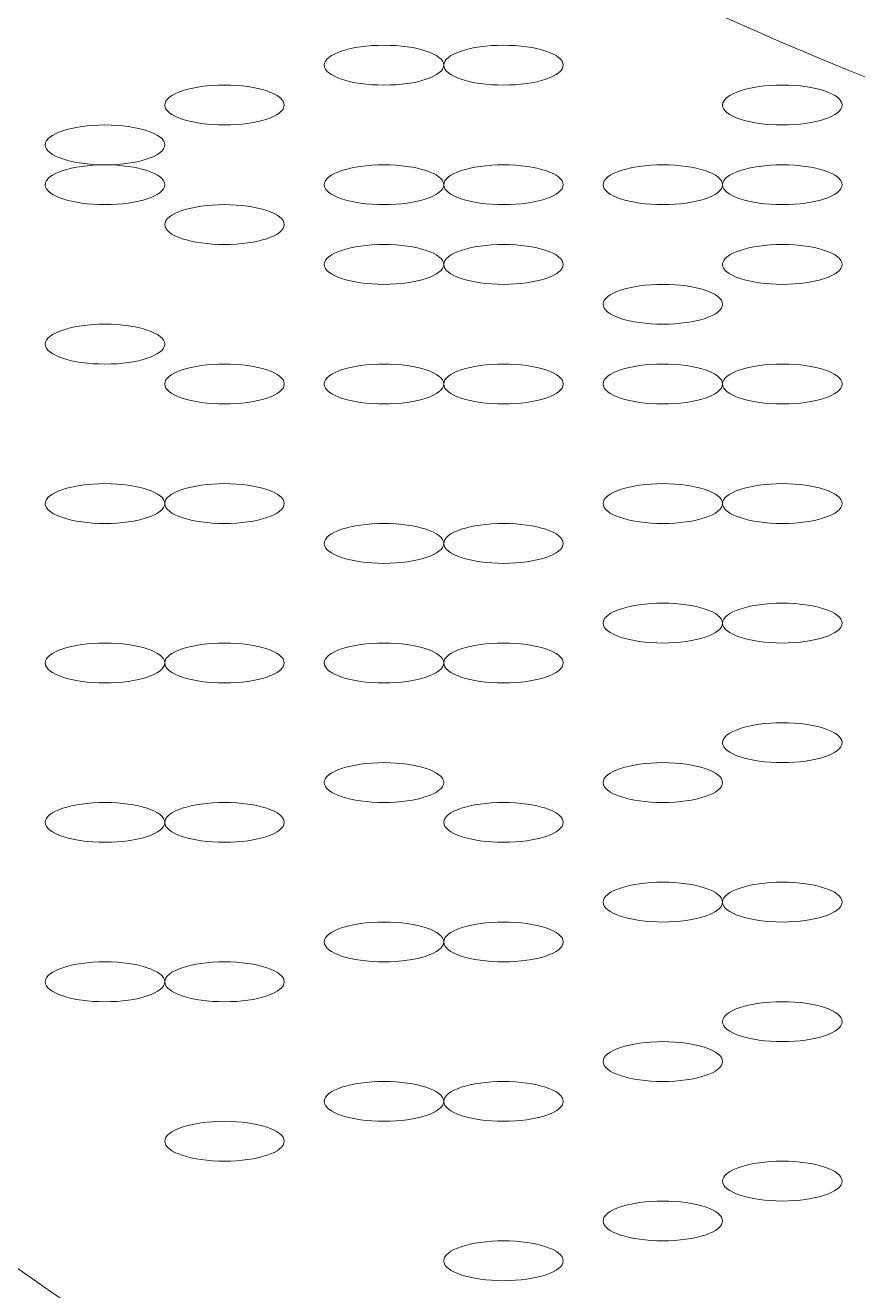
# Model space of a CAD drawing. Header units: metres. Extents: x 29 to 86.9, y -23.2 to 39.7.
# Drawn here: x 74.9419 to 74.993, y -15.9553 to -15.8776 of the extents above; entities that cross this region are included whole.
import ezdxf

# ---------------------------------------------------------------- set-up
doc = ezdxf.new("R2010")
doc.units = ezdxf.units.M
doc.header["$LTSCALE"] = 100
doc.layers.get('0').update_dxf_attribs({"color": 254})
doc.layers.add('Arqui', color=8, linetype='Continuous', lineweight=0)

# ---------------------------------------------------------------- blocks, each defined once
blk = doc.blocks.new('A$C9582355f')
at = {"layer": 'Arqui'}
for points in [[(45.97555103196561, 7.301669290754035, 0.1333274390361491), (46.06803873276561, 7.270437511393993), (46.10472273276554, 7.267991911393892), (46.14140673276557, 7.270437511393993)], [(45.9108077827496, 7.250555223602078, 0.2278580694966434), (46.10374057980556, 7.16040018499416, 0.2278580694966647), (46.2961920827816, 7.250555223602078)]]:
    blk.add_lwpolyline(points, format="xyb", dxfattribs=at)
blk.add_arc((46.08393511219259, 7.386603461694449), 0.2164355538804739, 217.8149357136049, 274.7790614121119, dxfattribs=at)
for points in [[(45.98121993276555, 7.285111111394144), (45.97919392435762, 7.285111111394144), (45.97755153276552, 7.284563639378121), (45.97755153276552, 7.283888311394094)], [(45.98488833276559, 7.283888311394094), (45.98488833276559, 7.284563639378121), (45.98324594117361, 7.285111111394144), (45.98121993276555, 7.285111111394144)], [(45.98855673276552, 7.285111111394144), (45.98653072435758, 7.285111111394144), (45.98488833276559, 7.284563639378121), (45.98488833276559, 7.283888311394094)], [(45.99222513276555, 7.283888311394094), (45.99222513276555, 7.284563639378121), (45.99058274117357, 7.285111111394144), (45.98855673276552, 7.285111111394144)], [(45.97755153276552, 7.283888311394094), (45.97755153276552, 7.283212983410067), (45.97919392435762, 7.282665511394043), (45.98121993276555, 7.282665511394043)], [(45.98121993276555, 7.282665511394043), (45.98324594117361, 7.282665511394043), (45.98488833276559, 7.283212983410067), (45.98488833276559, 7.283888311394094)], [(45.98488833276559, 7.283888311394094), (45.98488833276559, 7.283212983410067), (45.98653072435758, 7.282665511394043), (45.98855673276552, 7.282665511394043)], [(45.98855673276552, 7.282665511394043), (45.99058274117357, 7.282665511394043), (45.99222513276555, 7.283212983410067), (45.99222513276555, 7.283888311394094)], [(45.97143753276561, 7.282665511394043), (45.96941152435755, 7.282665511394043), (45.96776913276557, 7.28211803937802), (45.96776913276557, 7.281442711393993)], [(45.97510593276553, 7.281442711393993), (45.97510593276553, 7.28211803937802), (45.97346354117354, 7.282665511394043), (45.97143753276561, 7.282665511394043)], [(46.00567593276554, 7.282665511394043), (46.0036499243576, 7.282665511394043), (46.00200753276562, 7.28211803937802), (46.00200753276562, 7.281442711393993)], [(46.00934433276558, 7.281442711393993), (46.00934433276558, 7.28211803937802), (46.00770194117359, 7.282665511394043), (46.00567593276554, 7.282665511394043)], [(45.96776913276557, 7.281442711393993), (45.96776913276557, 7.280767383409966), (45.96941152435755, 7.280219911393942), (45.97143753276561, 7.280219911393942)], [(45.97143753276561, 7.280219911393942), (45.97346354117354, 7.280219911393942), (45.97510593276553, 7.280767383409966), (45.97510593276553, 7.281442711393993)], [(46.00200753276562, 7.281442711393993), (46.00200753276562, 7.280767383409966), (46.0036499243576, 7.280219911393942), (46.00567593276554, 7.280219911393942)], [(46.00567593276554, 7.280219911393942), (46.00770194117359, 7.280219911393942), (46.00934433276558, 7.280767383409966), (46.00934433276558, 7.281442711393993)], [(45.96410073276553, 7.280219911393942), (45.96207472435759, 7.280219911393942), (45.96043233276561, 7.279672439377919), (45.96043233276561, 7.278997111393892)], [(45.96776913276557, 7.278997111393892), (45.96776913276557, 7.279672439377919), (45.96612674117358, 7.280219911393942), (45.96410073276553, 7.280219911393942)], [(45.96043233276561, 7.278997111393892), (45.96043233276561, 7.278321783409865), (45.96207472435759, 7.277774311393841), (45.96410073276553, 7.277774311393841)], [(45.96410073276553, 7.277774311393841), (45.96612674117358, 7.277774311393841), (45.96776913276557, 7.278321783409865), (45.96776913276557, 7.278997111393892)], [(45.96410073276553, 7.277774311393841), (45.96207472435759, 7.277774311393841), (45.96043233276561, 7.277226839377818), (45.96043233276561, 7.276551511394246)], [(45.96776913276557, 7.276551511394246), (45.96776913276557, 7.277226839377818), (45.96612674117358, 7.277774311393841), (45.96410073276553, 7.277774311393841)], [(45.98121993276555, 7.277774311393841), (45.97919392435762, 7.277774311393841), (45.97755153276552, 7.277226839377818), (45.97755153276552, 7.276551511394246)], [(45.98488833276559, 7.276551511394246), (45.98488833276559, 7.277226839377818), (45.98324594117361, 7.277774311393841), (45.98121993276555, 7.277774311393841)], [(45.98855673276552, 7.277774311393841), (45.98653072435758, 7.277774311393841), (45.98488833276559, 7.277226839377818), (45.98488833276559, 7.276551511394246)], [(45.99222513276555, 7.276551511394246), (45.99222513276555, 7.277226839377818), (45.99058274117357, 7.277774311393841), (45.98855673276552, 7.277774311393841)], [(45.99833913276558, 7.277774311393841), (45.99631312435753, 7.277774311393841), (45.99467073276554, 7.277226839377818), (45.99467073276554, 7.276551511394246)], [(46.00200753276562, 7.276551511394246), (46.00200753276562, 7.277226839377818), (46.00036514117352, 7.277774311393841), (45.99833913276558, 7.277774311393841)], [(46.00567593276554, 7.277774311393841), (46.0036499243576, 7.277774311393841), (46.00200753276562, 7.277226839377818), (46.00200753276562, 7.276551511394246)], [(46.00934433276558, 7.276551511394246), (46.00934433276558, 7.277226839377818), (46.00770194117359, 7.277774311393841), (46.00567593276554, 7.277774311393841)], [(45.96043233276561, 7.276551511394246), (45.96043233276561, 7.275876183410219), (45.96207472435759, 7.275328711394195), (45.96410073276553, 7.275328711394195)], [(45.96410073276553, 7.275328711394195), (45.96612674117358, 7.275328711394195), (45.96776913276557, 7.275876183410219), (45.96776913276557, 7.276551511394246)], [(45.97755153276552, 7.276551511394246), (45.97755153276552, 7.275876183410219), (45.97919392435762, 7.275328711394195), (45.98121993276555, 7.275328711394195)], [(45.98121993276555, 7.275328711394195), (45.98324594117361, 7.275328711394195), (45.98488833276559, 7.275876183410219), (45.98488833276559, 7.276551511394246)], [(45.98488833276559, 7.276551511394246), (45.98488833276559, 7.275876183410219), (45.98653072435758, 7.275328711394195), (45.98855673276552, 7.275328711394195)], [(45.98855673276552, 7.275328711394195), (45.99058274117357, 7.275328711394195), (45.99222513276555, 7.275876183410219), (45.99222513276555, 7.276551511394246)], [(45.99467073276554, 7.276551511394246), (45.99467073276554, 7.275876183410219), (45.99631312435753, 7.275328711394195), (45.99833913276558, 7.275328711394195)], [(45.99833913276558, 7.275328711394195), (46.00036514117352, 7.275328711394195), (46.00200753276562, 7.275876183410219), (46.00200753276562, 7.276551511394246)], [(46.00200753276562, 7.276551511394246), (46.00200753276562, 7.275876183410219), (46.0036499243576, 7.275328711394195), (46.00567593276554, 7.275328711394195)], [(46.00567593276554, 7.275328711394195), (46.00770194117359, 7.275328711394195), (46.00934433276558, 7.275876183410219), (46.00934433276558, 7.276551511394246)], [(45.97143753276561, 7.275328711394195), (45.96941152435755, 7.275328711394195), (45.96776913276557, 7.274781239378171), (45.96776913276557, 7.274105911394145)], [(45.97510593276553, 7.274105911394145), (45.97510593276553, 7.274781239378171), (45.97346354117354, 7.275328711394195), (45.97143753276561, 7.275328711394195)], [(45.96776913276557, 7.274105911394145), (45.96776913276557, 7.273430583410118), (45.96941152435755, 7.272883111394094), (45.97143753276561, 7.272883111394094)], [(45.97143753276561, 7.272883111394094), (45.97346354117354, 7.272883111394094), (45.97510593276553, 7.273430583410118), (45.97510593276553, 7.274105911394145)], [(45.98121993276555, 7.272883111394094), (45.97919392435762, 7.272883111394094), (45.97755153276552, 7.27233563937807), (45.97755153276552, 7.271660311394044)], [(45.98488833276559, 7.271660311394044), (45.98488833276559, 7.27233563937807), (45.98324594117361, 7.272883111394094), (45.98121993276555, 7.272883111394094)], [(45.98855673276552, 7.272883111394094), (45.98653072435758, 7.272883111394094), (45.98488833276559, 7.27233563937807), (45.98488833276559, 7.271660311394044)], [(45.99222513276555, 7.271660311394044), (45.99222513276555, 7.27233563937807), (45.99058274117357, 7.272883111394094), (45.98855673276552, 7.272883111394094)], [(46.00567593276554, 7.272883111394094), (46.0036499243576, 7.272883111394094), (46.00200753276562, 7.27233563937807), (46.00200753276562, 7.271660311394044)], [(46.00934433276558, 7.271660311394044), (46.00934433276558, 7.27233563937807), (46.00770194117359, 7.272883111394094), (46.00567593276554, 7.272883111394094)], [(45.97755153276552, 7.271660311394044), (45.97755153276552, 7.270984983410017), (45.97919392435762, 7.270437511393993), (45.98121993276555, 7.270437511393993)], [(45.98121993276555, 7.270437511393993), (45.98324594117361, 7.270437511393993), (45.98488833276559, 7.270984983410017), (45.98488833276559, 7.271660311394044)], [(45.98488833276559, 7.271660311394044), (45.98488833276559, 7.270984983410017), (45.98653072435758, 7.270437511393993), (45.98855673276552, 7.270437511393993)], [(45.98855673276552, 7.270437511393993), (45.99058274117357, 7.270437511393993), (45.99222513276555, 7.270984983410017), (45.99222513276555, 7.271660311394044)], [(46.00200753276562, 7.271660311394044), (46.00200753276562, 7.270984983410017), (46.0036499243576, 7.270437511393993), (46.00567593276554, 7.270437511393993)], [(46.00567593276554, 7.270437511393993), (46.00770194117359, 7.270437511393993), (46.00934433276558, 7.270984983410017), (46.00934433276558, 7.271660311394044)], [(45.99833913276558, 7.270437511393993), (45.99631312435753, 7.270437511393993), (45.99467073276554, 7.26989003937797), (45.99467073276554, 7.269214711393943)], [(46.00200753276562, 7.269214711393943), (46.00200753276562, 7.26989003937797), (46.00036514117352, 7.270437511393993), (45.99833913276558, 7.270437511393993)], [(45.99467073276554, 7.269214711393943), (45.99467073276554, 7.268539383409916), (45.99631312435753, 7.267991911393892), (45.99833913276558, 7.267991911393892)], [(45.99833913276558, 7.267991911393892), (46.00036514117352, 7.267991911393892), (46.00200753276562, 7.268539383409916), (46.00200753276562, 7.269214711393943)], [(45.96410073276553, 7.267991911393892), (45.96207472435759, 7.267991911393892), (45.96043233276561, 7.267444439377869), (45.96043233276561, 7.266769111393842)], [(45.96776913276557, 7.266769111393842), (45.96776913276557, 7.267444439377869), (45.96612674117358, 7.267991911393892), (45.96410073276553, 7.267991911393892)], [(45.96043233276561, 7.266769111393842), (45.96043233276561, 7.266093783409815), (45.96207472435759, 7.265546311394246), (45.96410073276553, 7.265546311394246)], [(45.96410073276553, 7.265546311394246), (45.96612674117358, 7.265546311394246), (45.96776913276557, 7.266093783409815), (45.96776913276557, 7.266769111393842)], [(45.97143753276561, 7.265546311394246), (45.96941152435755, 7.265546311394246), (45.96776913276557, 7.264998839378222), (45.96776913276557, 7.264323511394196)], [(45.97510593276553, 7.264323511394196), (45.97510593276553, 7.264998839378222), (45.97346354117354, 7.265546311394246), (45.97143753276561, 7.265546311394246)], [(45.98121993276555, 7.265546311394246), (45.97919392435762, 7.265546311394246), (45.97755153276552, 7.264998839378222), (45.97755153276552, 7.264323511394196)], [(45.98488833276559, 7.264323511394196), (45.98488833276559, 7.264998839378222), (45.98324594117361, 7.265546311394246), (45.98121993276555, 7.265546311394246)], [(45.98855673276552, 7.265546311394246), (45.98653072435758, 7.265546311394246), (45.98488833276559, 7.264998839378222), (45.98488833276559, 7.264323511394196)], [(45.99222513276555, 7.264323511394196), (45.99222513276555, 7.264998839378222), (45.99058274117357, 7.265546311394246), (45.98855673276552, 7.265546311394246)], [(45.99833913276558, 7.265546311394246), (45.99631312435753, 7.265546311394246), (45.99467073276554, 7.264998839378222), (45.99467073276554, 7.264323511394196)], [(46.00200753276562, 7.264323511394196), (46.00200753276562, 7.264998839378222), (46.00036514117352, 7.265546311394246), (45.99833913276558, 7.265546311394246)], [(46.00567593276554, 7.265546311394246), (46.0036499243576, 7.265546311394246), (46.00200753276562, 7.264998839378222), (46.00200753276562, 7.264323511394196)], [(46.00934433276558, 7.264323511394196), (46.00934433276558, 7.264998839378222), (46.00770194117359, 7.265546311394246), (46.00567593276554, 7.265546311394246)], [(45.96776913276557, 7.264323511394196), (45.96776913276557, 7.263648183410169), (45.96941152435755, 7.263100711394145), (45.97143753276561, 7.263100711394145)], [(45.97143753276561, 7.263100711394145), (45.97346354117354, 7.263100711394145), (45.97510593276553, 7.263648183410169), (45.97510593276553, 7.264323511394196)], [(45.97755153276552, 7.264323511394196), (45.97755153276552, 7.263648183410169), (45.97919392435762, 7.263100711394145), (45.98121993276555, 7.263100711394145)], [(45.98121993276555, 7.263100711394145), (45.98324594117361, 7.263100711394145), (45.98488833276559, 7.263648183410169), (45.98488833276559, 7.264323511394196)], [(45.98488833276559, 7.264323511394196), (45.98488833276559, 7.263648183410169), (45.98653072435758, 7.263100711394145), (45.98855673276552, 7.263100711394145)], [(45.98855673276552, 7.263100711394145), (45.99058274117357, 7.263100711394145), (45.99222513276555, 7.263648183410169), (45.99222513276555, 7.264323511394196)], [(45.99467073276554, 7.264323511394196), (45.99467073276554, 7.263648183410169), (45.99631312435753, 7.263100711394145), (45.99833913276558, 7.263100711394145)], [(45.99833913276558, 7.263100711394145), (46.00036514117352, 7.263100711394145), (46.00200753276562, 7.263648183410169), (46.00200753276562, 7.264323511394196)], [(46.00200753276562, 7.264323511394196), (46.00200753276562, 7.263648183410169), (46.0036499243576, 7.263100711394145), (46.00567593276554, 7.263100711394145)], [(46.00567593276554, 7.263100711394145), (46.00770194117359, 7.263100711394145), (46.00934433276558, 7.263648183410169), (46.00934433276558, 7.264323511394196)], [(45.96410073276553, 7.258209511393943), (45.96207472435759, 7.258209511393943), (45.96043233276561, 7.257662039377919), (45.96043233276561, 7.256986711393893)], [(45.96776913276557, 7.256986711393893), (45.96776913276557, 7.257662039377919), (45.96612674117358, 7.258209511393943), (45.96410073276553, 7.258209511393943)], [(45.97143753276561, 7.258209511393943), (45.96941152435755, 7.258209511393943), (45.96776913276557, 7.257662039377919), (45.96776913276557, 7.256986711393893)], [(45.97510593276553, 7.256986711393893), (45.97510593276553, 7.257662039377919), (45.97346354117354, 7.258209511393943), (45.97143753276561, 7.258209511393943)], [(45.99833913276558, 7.258209511393943), (45.99631312435753, 7.258209511393943), (45.99467073276554, 7.257662039377919), (45.99467073276554, 7.256986711393893)], [(46.00200753276562, 7.256986711393893), (46.00200753276562, 7.257662039377919), (46.00036514117352, 7.258209511393943), (45.99833913276558, 7.258209511393943)], [(46.00567593276554, 7.258209511393943), (46.0036499243576, 7.258209511393943), (46.00200753276562, 7.257662039377919), (46.00200753276562, 7.256986711393893)], [(46.00934433276558, 7.256986711393893), (46.00934433276558, 7.257662039377919), (46.00770194117359, 7.258209511393943), (46.00567593276554, 7.258209511393943)], [(45.96043233276561, 7.256986711393893), (45.96043233276561, 7.256311383409866), (45.96207472435759, 7.255763911393842), (45.96410073276553, 7.255763911393842)], [(45.96410073276553, 7.255763911393842), (45.96612674117358, 7.255763911393842), (45.96776913276557, 7.256311383409866), (45.96776913276557, 7.256986711393893)], [(45.96776913276557, 7.256986711393893), (45.96776913276557, 7.256311383409866), (45.96941152435755, 7.255763911393842), (45.97143753276561, 7.255763911393842)], [(45.97143753276561, 7.255763911393842), (45.97346354117354, 7.255763911393842), (45.97510593276553, 7.256311383409866), (45.97510593276553, 7.256986711393893)], [(45.99467073276554, 7.256986711393893), (45.99467073276554, 7.256311383409866), (45.99631312435753, 7.255763911393842), (45.99833913276558, 7.255763911393842)], [(45.99833913276558, 7.255763911393842), (46.00036514117352, 7.255763911393842), (46.00200753276562, 7.256311383409866), (46.00200753276562, 7.256986711393893)], [(46.00200753276562, 7.256986711393893), (46.00200753276562, 7.256311383409866), (46.0036499243576, 7.255763911393842), (46.00567593276554, 7.255763911393842)], [(46.00567593276554, 7.255763911393842), (46.00770194117359, 7.255763911393842), (46.00934433276558, 7.256311383409866), (46.00934433276558, 7.256986711393893)], [(45.98121993276555, 7.255763911393842), (45.97919392435762, 7.255763911393842), (45.97755153276552, 7.255216439377818), (45.97755153276552, 7.254541111394246)], [(45.98488833276559, 7.254541111394246), (45.98488833276559, 7.255216439377818), (45.98324594117361, 7.255763911393842), (45.98121993276555, 7.255763911393842)], [(45.98855673276552, 7.255763911393842), (45.98653072435758, 7.255763911393842), (45.98488833276559, 7.255216439377818), (45.98488833276559, 7.254541111394246)], [(45.99222513276555, 7.254541111394246), (45.99222513276555, 7.255216439377818), (45.99058274117357, 7.255763911393842), (45.98855673276552, 7.255763911393842)], [(45.97755153276552, 7.254541111394246), (45.97755153276552, 7.25386578341022), (45.97919392435762, 7.253318311394196), (45.98121993276555, 7.253318311394196)], [(45.98121993276555, 7.253318311394196), (45.98324594117361, 7.253318311394196), (45.98488833276559, 7.25386578341022), (45.98488833276559, 7.254541111394246)], [(45.98488833276559, 7.254541111394246), (45.98488833276559, 7.25386578341022), (45.98653072435758, 7.253318311394196), (45.98855673276552, 7.253318311394196)], [(45.98855673276552, 7.253318311394196), (45.99058274117357, 7.253318311394196), (45.99222513276555, 7.25386578341022), (45.99222513276555, 7.254541111394246)], [(45.99833913276558, 7.250872711394095), (45.99631312435753, 7.250872711394095), (45.99467073276554, 7.250325239378071), (45.99467073276554, 7.249649911394044)], [(46.00200753276562, 7.249649911394044), (46.00200753276562, 7.250325239378071), (46.00036514117352, 7.250872711394095), (45.99833913276558, 7.250872711394095)], [(46.00567593276554, 7.250872711394095), (46.0036499243576, 7.250872711394095), (46.00200753276562, 7.250325239378071), (46.00200753276562, 7.249649911394044)], [(46.00934433276558, 7.249649911394044), (46.00934433276558, 7.250325239378071), (46.00770194117359, 7.250872711394095), (46.00567593276554, 7.250872711394095)], [(45.99467073276554, 7.249649911394044), (45.99467073276554, 7.248974583410018), (45.99631312435753, 7.248427111393994), (45.99833913276558, 7.248427111393994)], [(45.99833913276558, 7.248427111393994), (46.00036514117352, 7.248427111393994), (46.00200753276562, 7.248974583410018), (46.00200753276562, 7.249649911394044)], [(46.00200753276562, 7.249649911394044), (46.00200753276562, 7.248974583410018), (46.0036499243576, 7.248427111393994), (46.00567593276554, 7.248427111393994)], [(46.00567593276554, 7.248427111393994), (46.00770194117359, 7.248427111393994), (46.00934433276558, 7.248974583410018), (46.00934433276558, 7.249649911394044)], [(45.96410073276553, 7.248427111393994), (45.96207472435759, 7.248427111393994), (45.96043233276561, 7.24787963937797), (45.96043233276561, 7.247204311393943)], [(45.96776913276557, 7.247204311393943), (45.96776913276557, 7.24787963937797), (45.96612674117358, 7.248427111393994), (45.96410073276553, 7.248427111393994)], [(45.97143753276561, 7.248427111393994), (45.96941152435755, 7.248427111393994), (45.96776913276557, 7.24787963937797), (45.96776913276557, 7.247204311393943)], [(45.97510593276553, 7.247204311393943), (45.97510593276553, 7.24787963937797), (45.97346354117354, 7.248427111393994), (45.97143753276561, 7.248427111393994)], [(45.98121993276555, 7.248427111393994), (45.97919392435762, 7.248427111393994), (45.97755153276552, 7.24787963937797), (45.97755153276552, 7.247204311393943)], [(45.98488833276559, 7.247204311393943), (45.98488833276559, 7.24787963937797), (45.98324594117361, 7.248427111393994), (45.98121993276555, 7.248427111393994)], [(45.98855673276552, 7.248427111393994), (45.98653072435758, 7.248427111393994), (45.98488833276559, 7.24787963937797), (45.98488833276559, 7.247204311393943)], [(45.99222513276555, 7.247204311393943), (45.99222513276555, 7.24787963937797), (45.99058274117357, 7.248427111393994), (45.98855673276552, 7.248427111393994)], [(45.96043233276561, 7.247204311393943), (45.96043233276561, 7.246528983409917), (45.96207472435759, 7.245981511393893), (45.96410073276553, 7.245981511393893)], [(45.96410073276553, 7.245981511393893), (45.96612674117358, 7.245981511393893), (45.96776913276557, 7.246528983409917), (45.96776913276557, 7.247204311393943)], [(45.96776913276557, 7.247204311393943), (45.96776913276557, 7.246528983409917), (45.96941152435755, 7.245981511393893), (45.97143753276561, 7.245981511393893)], [(45.97143753276561, 7.245981511393893), (45.97346354117354, 7.245981511393893), (45.97510593276553, 7.246528983409917), (45.97510593276553, 7.247204311393943)], [(45.97755153276552, 7.247204311393943), (45.97755153276552, 7.246528983409917), (45.97919392435762, 7.245981511393893), (45.98121993276555, 7.245981511393893)], [(45.98121993276555, 7.245981511393893), (45.98324594117361, 7.245981511393893), (45.98488833276559, 7.246528983409917), (45.98488833276559, 7.247204311393943)], [(45.98488833276559, 7.247204311393943), (45.98488833276559, 7.246528983409917), (45.98653072435758, 7.245981511393893), (45.98855673276552, 7.245981511393893)], [(45.98855673276552, 7.245981511393893), (45.99058274117357, 7.245981511393893), (45.99222513276555, 7.246528983409917), (45.99222513276555, 7.247204311393943)], [(46.00567593276554, 7.243535911394247), (46.0036499243576, 7.243535911394247), (46.00200753276562, 7.242988439378223), (46.00200753276562, 7.242313111394196)], [(46.00934433276558, 7.242313111394196), (46.00934433276558, 7.242988439378223), (46.00770194117359, 7.243535911394247), (46.00567593276554, 7.243535911394247)], [(46.00200753276562, 7.242313111394196), (46.00200753276562, 7.24163778341017), (46.0036499243576, 7.241090311394146), (46.00567593276554, 7.241090311394146)], [(46.00567593276554, 7.241090311394146), (46.00770194117359, 7.241090311394146), (46.00934433276558, 7.24163778341017), (46.00934433276558, 7.242313111394196)], [(45.98121993276555, 7.241090311394146), (45.97919392435762, 7.241090311394146), (45.97755153276552, 7.240542839378122), (45.97755153276552, 7.239867511394095)], [(45.98488833276559, 7.239867511394095), (45.98488833276559, 7.240542839378122), (45.98324594117361, 7.241090311394146), (45.98121993276555, 7.241090311394146)], [(45.99833913276558, 7.241090311394146), (45.99631312435753, 7.241090311394146), (45.99467073276554, 7.240542839378122), (45.99467073276554, 7.239867511394095)], [(46.00200753276562, 7.239867511394095), (46.00200753276562, 7.240542839378122), (46.00036514117352, 7.241090311394146), (45.99833913276558, 7.241090311394146)], [(45.97755153276552, 7.239867511394095), (45.97755153276552, 7.239192183410069), (45.97919392435762, 7.238644711394045), (45.98121993276555, 7.238644711394045)], [(45.98121993276555, 7.238644711394045), (45.98324594117361, 7.238644711394045), (45.98488833276559, 7.239192183410069), (45.98488833276559, 7.239867511394095)], [(45.99467073276554, 7.239867511394095), (45.99467073276554, 7.239192183410069), (45.99631312435753, 7.238644711394045), (45.99833913276558, 7.238644711394045)], [(45.99833913276558, 7.238644711394045), (46.00036514117352, 7.238644711394045), (46.00200753276562, 7.239192183410069), (46.00200753276562, 7.239867511394095)], [(45.96410073276553, 7.238644711394045), (45.96207472435759, 7.238644711394045), (45.96043233276561, 7.238097239378021), (45.96043233276561, 7.237421911393994)], [(45.96776913276557, 7.237421911393994), (45.96776913276557, 7.238097239378021), (45.96612674117358, 7.238644711394045), (45.96410073276553, 7.238644711394045)], [(45.97143753276561, 7.238644711394045), (45.96941152435755, 7.238644711394045), (45.96776913276557, 7.238097239378021), (45.96776913276557, 7.237421911393994)], [(45.97510593276553, 7.237421911393994), (45.97510593276553, 7.238097239378021), (45.97346354117354, 7.238644711394045), (45.97143753276561, 7.238644711394045)], [(45.98855673276552, 7.238644711394045), (45.98653072435758, 7.238644711394045), (45.98488833276559, 7.238097239378021), (45.98488833276559, 7.237421911393994)], [(45.99222513276555, 7.237421911393994), (45.99222513276555, 7.238097239378021), (45.99058274117357, 7.238644711394045), (45.98855673276552, 7.238644711394045)], [(45.96043233276561, 7.237421911393994), (45.96043233276561, 7.236746583409968), (45.96207472435759, 7.236199111393944), (45.96410073276553, 7.236199111393944)], [(45.96410073276553, 7.236199111393944), (45.96612674117358, 7.236199111393944), (45.96776913276557, 7.236746583409968), (45.96776913276557, 7.237421911393994)], [(45.96776913276557, 7.237421911393994), (45.96776913276557, 7.236746583409968), (45.96941152435755, 7.236199111393944), (45.97143753276561, 7.236199111393944)], [(45.97143753276561, 7.236199111393944), (45.97346354117354, 7.236199111393944), (45.97510593276553, 7.236746583409968), (45.97510593276553, 7.237421911393994)], [(45.98488833276559, 7.237421911393994), (45.98488833276559, 7.236746583409968), (45.98653072435758, 7.236199111393944), (45.98855673276552, 7.236199111393944)], [(45.98855673276552, 7.236199111393944), (45.99058274117357, 7.236199111393944), (45.99222513276555, 7.236746583409968), (45.99222513276555, 7.237421911393994)], [(45.99833913276558, 7.233753511393843), (45.99631312435753, 7.233753511393843), (45.99467073276554, 7.233206039377819), (45.99467073276554, 7.232530711394247)], [(46.00200753276562, 7.232530711394247), (46.00200753276562, 7.233206039377819), (46.00036514117352, 7.233753511393843), (45.99833913276558, 7.233753511393843)], [(46.00567593276554, 7.233753511393843), (46.0036499243576, 7.233753511393843), (46.00200753276562, 7.233206039377819), (46.00200753276562, 7.232530711394247)], [(46.00934433276558, 7.232530711394247), (46.00934433276558, 7.233206039377819), (46.00770194117359, 7.233753511393843), (46.00567593276554, 7.233753511393843)], [(45.99467073276554, 7.232530711394247), (45.99467073276554, 7.23185538341022), (45.99631312435753, 7.231307911394197), (45.99833913276558, 7.231307911394197)], [(45.99833913276558, 7.231307911394197), (46.00036514117352, 7.231307911394197), (46.00200753276562, 7.23185538341022), (46.00200753276562, 7.232530711394247)], [(46.00200753276562, 7.232530711394247), (46.00200753276562, 7.23185538341022), (46.0036499243576, 7.231307911394197), (46.00567593276554, 7.231307911394197)], [(46.00567593276554, 7.231307911394197), (46.00770194117359, 7.231307911394197), (46.00934433276558, 7.23185538341022), (46.00934433276558, 7.232530711394247)], [(45.98121993276555, 7.231307911394197), (45.97919392435762, 7.231307911394197), (45.97755153276552, 7.230760439378173), (45.97755153276552, 7.230085111394146)], [(45.98488833276559, 7.230085111394146), (45.98488833276559, 7.230760439378173), (45.98324594117361, 7.231307911394197), (45.98121993276555, 7.231307911394197)], [(45.98855673276552, 7.231307911394197), (45.98653072435758, 7.231307911394197), (45.98488833276559, 7.230760439378173), (45.98488833276559, 7.230085111394146)], [(45.99222513276555, 7.230085111394146), (45.99222513276555, 7.230760439378173), (45.99058274117357, 7.231307911394197), (45.98855673276552, 7.231307911394197)], [(45.97755153276552, 7.230085111394146), (45.97755153276552, 7.229409783410119), (45.97919392435762, 7.228862311394096), (45.98121993276555, 7.228862311394096)], [(45.98121993276555, 7.228862311394096), (45.98324594117361, 7.228862311394096), (45.98488833276559, 7.229409783410119), (45.98488833276559, 7.230085111394146)], [(45.98488833276559, 7.230085111394146), (45.98488833276559, 7.229409783410119), (45.98653072435758, 7.228862311394096), (45.98855673276552, 7.228862311394096)], [(45.98855673276552, 7.228862311394096), (45.99058274117357, 7.228862311394096), (45.99222513276555, 7.229409783410119), (45.99222513276555, 7.230085111394146)], [(45.96410073276553, 7.228862311394096), (45.96207472435759, 7.228862311394096), (45.96043233276561, 7.228314839378072), (45.96043233276561, 7.227639511394045)], [(45.96776913276557, 7.227639511394045), (45.96776913276557, 7.228314839378072), (45.96612674117358, 7.228862311394096), (45.96410073276553, 7.228862311394096)], [(45.97143753276561, 7.228862311394096), (45.96941152435755, 7.228862311394096), (45.96776913276557, 7.228314839378072), (45.96776913276557, 7.227639511394045)], [(45.97510593276553, 7.227639511394045), (45.97510593276553, 7.228314839378072), (45.97346354117354, 7.228862311394096), (45.97143753276561, 7.228862311394096)], [(45.96043233276561, 7.227639511394045), (45.96043233276561, 7.226964183410018), (45.96207472435759, 7.226416711393995), (45.96410073276553, 7.226416711393995)], [(45.96410073276553, 7.226416711393995), (45.96612674117358, 7.226416711393995), (45.96776913276557, 7.226964183410018), (45.96776913276557, 7.227639511394045)], [(45.96776913276557, 7.227639511394045), (45.96776913276557, 7.226964183410018), (45.96941152435755, 7.226416711393995), (45.97143753276561, 7.226416711393995)], [(45.97143753276561, 7.226416711393995), (45.97346354117354, 7.226416711393995), (45.97510593276553, 7.226964183410018), (45.97510593276553, 7.227639511394045)], [(46.00567593276554, 7.226416711393995), (46.0036499243576, 7.226416711393995), (46.00200753276562, 7.225869239377971), (46.00200753276562, 7.225193911393944)], [(46.00934433276558, 7.225193911393944), (46.00934433276558, 7.225869239377971), (46.00770194117359, 7.226416711393995), (46.00567593276554, 7.226416711393995)], [(46.00200753276562, 7.225193911393944), (46.00200753276562, 7.224518583409917), (46.0036499243576, 7.223971111393894), (46.00567593276554, 7.223971111393894)], [(46.00567593276554, 7.223971111393894), (46.00770194117359, 7.223971111393894), (46.00934433276558, 7.224518583409917), (46.00934433276558, 7.225193911393944)], [(45.99833913276558, 7.223971111393894), (45.99631312435753, 7.223971111393894), (45.99467073276554, 7.22342363937787), (45.99467073276554, 7.222748311393843)], [(46.00200753276562, 7.222748311393843), (46.00200753276562, 7.22342363937787), (46.00036514117352, 7.223971111393894), (45.99833913276558, 7.223971111393894)], [(45.99467073276554, 7.222748311393843), (45.99467073276554, 7.222072983409817), (45.99631312435753, 7.221525511393793), (45.99833913276558, 7.221525511393793)], [(45.99833913276558, 7.221525511393793), (46.00036514117352, 7.221525511393793), (46.00200753276562, 7.222072983409817), (46.00200753276562, 7.222748311393843)], [(45.98121993276555, 7.221525511393793), (45.97919392435762, 7.221525511393793), (45.97755153276552, 7.220978039378224), (45.97755153276552, 7.220302711394197)], [(45.98488833276559, 7.220302711394197), (45.98488833276559, 7.220978039378224), (45.98324594117361, 7.221525511393793), (45.98121993276555, 7.221525511393793)], [(45.98855673276552, 7.221525511393793), (45.98653072435758, 7.221525511393793), (45.98488833276559, 7.220978039378224), (45.98488833276559, 7.220302711394197)], [(45.99222513276555, 7.220302711394197), (45.99222513276555, 7.220978039378224), (45.99058274117357, 7.221525511393793), (45.98855673276552, 7.221525511393793)], [(45.97755153276552, 7.220302711394197), (45.97755153276552, 7.21962738341017), (45.97919392435762, 7.219079911394147), (45.98121993276555, 7.219079911394147)], [(45.98121993276555, 7.219079911394147), (45.98324594117361, 7.219079911394147), (45.98488833276559, 7.21962738341017), (45.98488833276559, 7.220302711394197)], [(45.98488833276559, 7.220302711394197), (45.98488833276559, 7.21962738341017), (45.98653072435758, 7.219079911394147), (45.98855673276552, 7.219079911394147)], [(45.98855673276552, 7.219079911394147), (45.99058274117357, 7.219079911394147), (45.99222513276555, 7.21962738341017), (45.99222513276555, 7.220302711394197)], [(45.97143753276561, 7.219079911394147), (45.96941152435755, 7.219079911394147), (45.96776913276557, 7.218532439378123), (45.96776913276557, 7.217857111394096)], [(45.97510593276553, 7.217857111394096), (45.97510593276553, 7.218532439378123), (45.97346354117354, 7.219079911394147), (45.97143753276561, 7.219079911394147)], [(45.96776913276557, 7.217857111394096), (45.96776913276557, 7.217181783410069), (45.96941152435755, 7.216634311394046), (45.97143753276561, 7.216634311394046)], [(45.97143753276561, 7.216634311394046), (45.97346354117354, 7.216634311394046), (45.97510593276553, 7.217181783410069), (45.97510593276553, 7.217857111394096)], [(46.00567593276554, 7.216634311394046), (46.0036499243576, 7.216634311394046), (46.00200753276562, 7.216086839378022), (46.00200753276562, 7.215411511393995)], [(46.00934433276558, 7.215411511393995), (46.00934433276558, 7.216086839378022), (46.00770194117359, 7.216634311394046), (46.00567593276554, 7.216634311394046)], [(46.00200753276562, 7.215411511393995), (46.00200753276562, 7.214736183409968), (46.0036499243576, 7.214188711393945), (46.00567593276554, 7.214188711393945)], [(46.00567593276554, 7.214188711393945), (46.00770194117359, 7.214188711393945), (46.00934433276558, 7.214736183409968), (46.00934433276558, 7.215411511393995)], [(45.99833913276558, 7.214188711393945), (45.99631312435753, 7.214188711393945), (45.99467073276554, 7.213641239377921), (45.99467073276554, 7.212965911393894)], [(46.00200753276562, 7.212965911393894), (46.00200753276562, 7.213641239377921), (46.00036514117352, 7.214188711393945), (45.99833913276558, 7.214188711393945)], [(45.99467073276554, 7.212965911393894), (45.99467073276554, 7.212290583409867), (45.99631312435753, 7.211743111393844), (45.99833913276558, 7.211743111393844)], [(45.99833913276558, 7.211743111393844), (46.00036514117352, 7.211743111393844), (46.00200753276562, 7.212290583409867), (46.00200753276562, 7.212965911393894)], [(45.98855673276552, 7.211743111393844), (45.98653072435758, 7.211743111393844), (45.98488833276559, 7.21119563937782), (45.98488833276559, 7.210520311394248)], [(45.99222513276555, 7.210520311394248), (45.99222513276555, 7.21119563937782), (45.99058274117357, 7.211743111393844), (45.98855673276552, 7.211743111393844)], [(45.98488833276559, 7.210520311394248), (45.98488833276559, 7.209844983410221), (45.98653072435758, 7.209297511394197), (45.98855673276552, 7.209297511394197)], [(45.98855673276552, 7.209297511394197), (45.99058274117357, 7.209297511394197), (45.99222513276555, 7.209844983410221), (45.99222513276555, 7.210520311394248)]]:
    blk.add_open_spline(points, degree=3, dxfattribs=at)

msp = doc.modelspace()

# ---------------------------------------------------------------- block references
msp.add_blockref('A$C9582355f', (28.98266172889876, -23.16396569870889))

doc.saveas('drawing.dxf')
